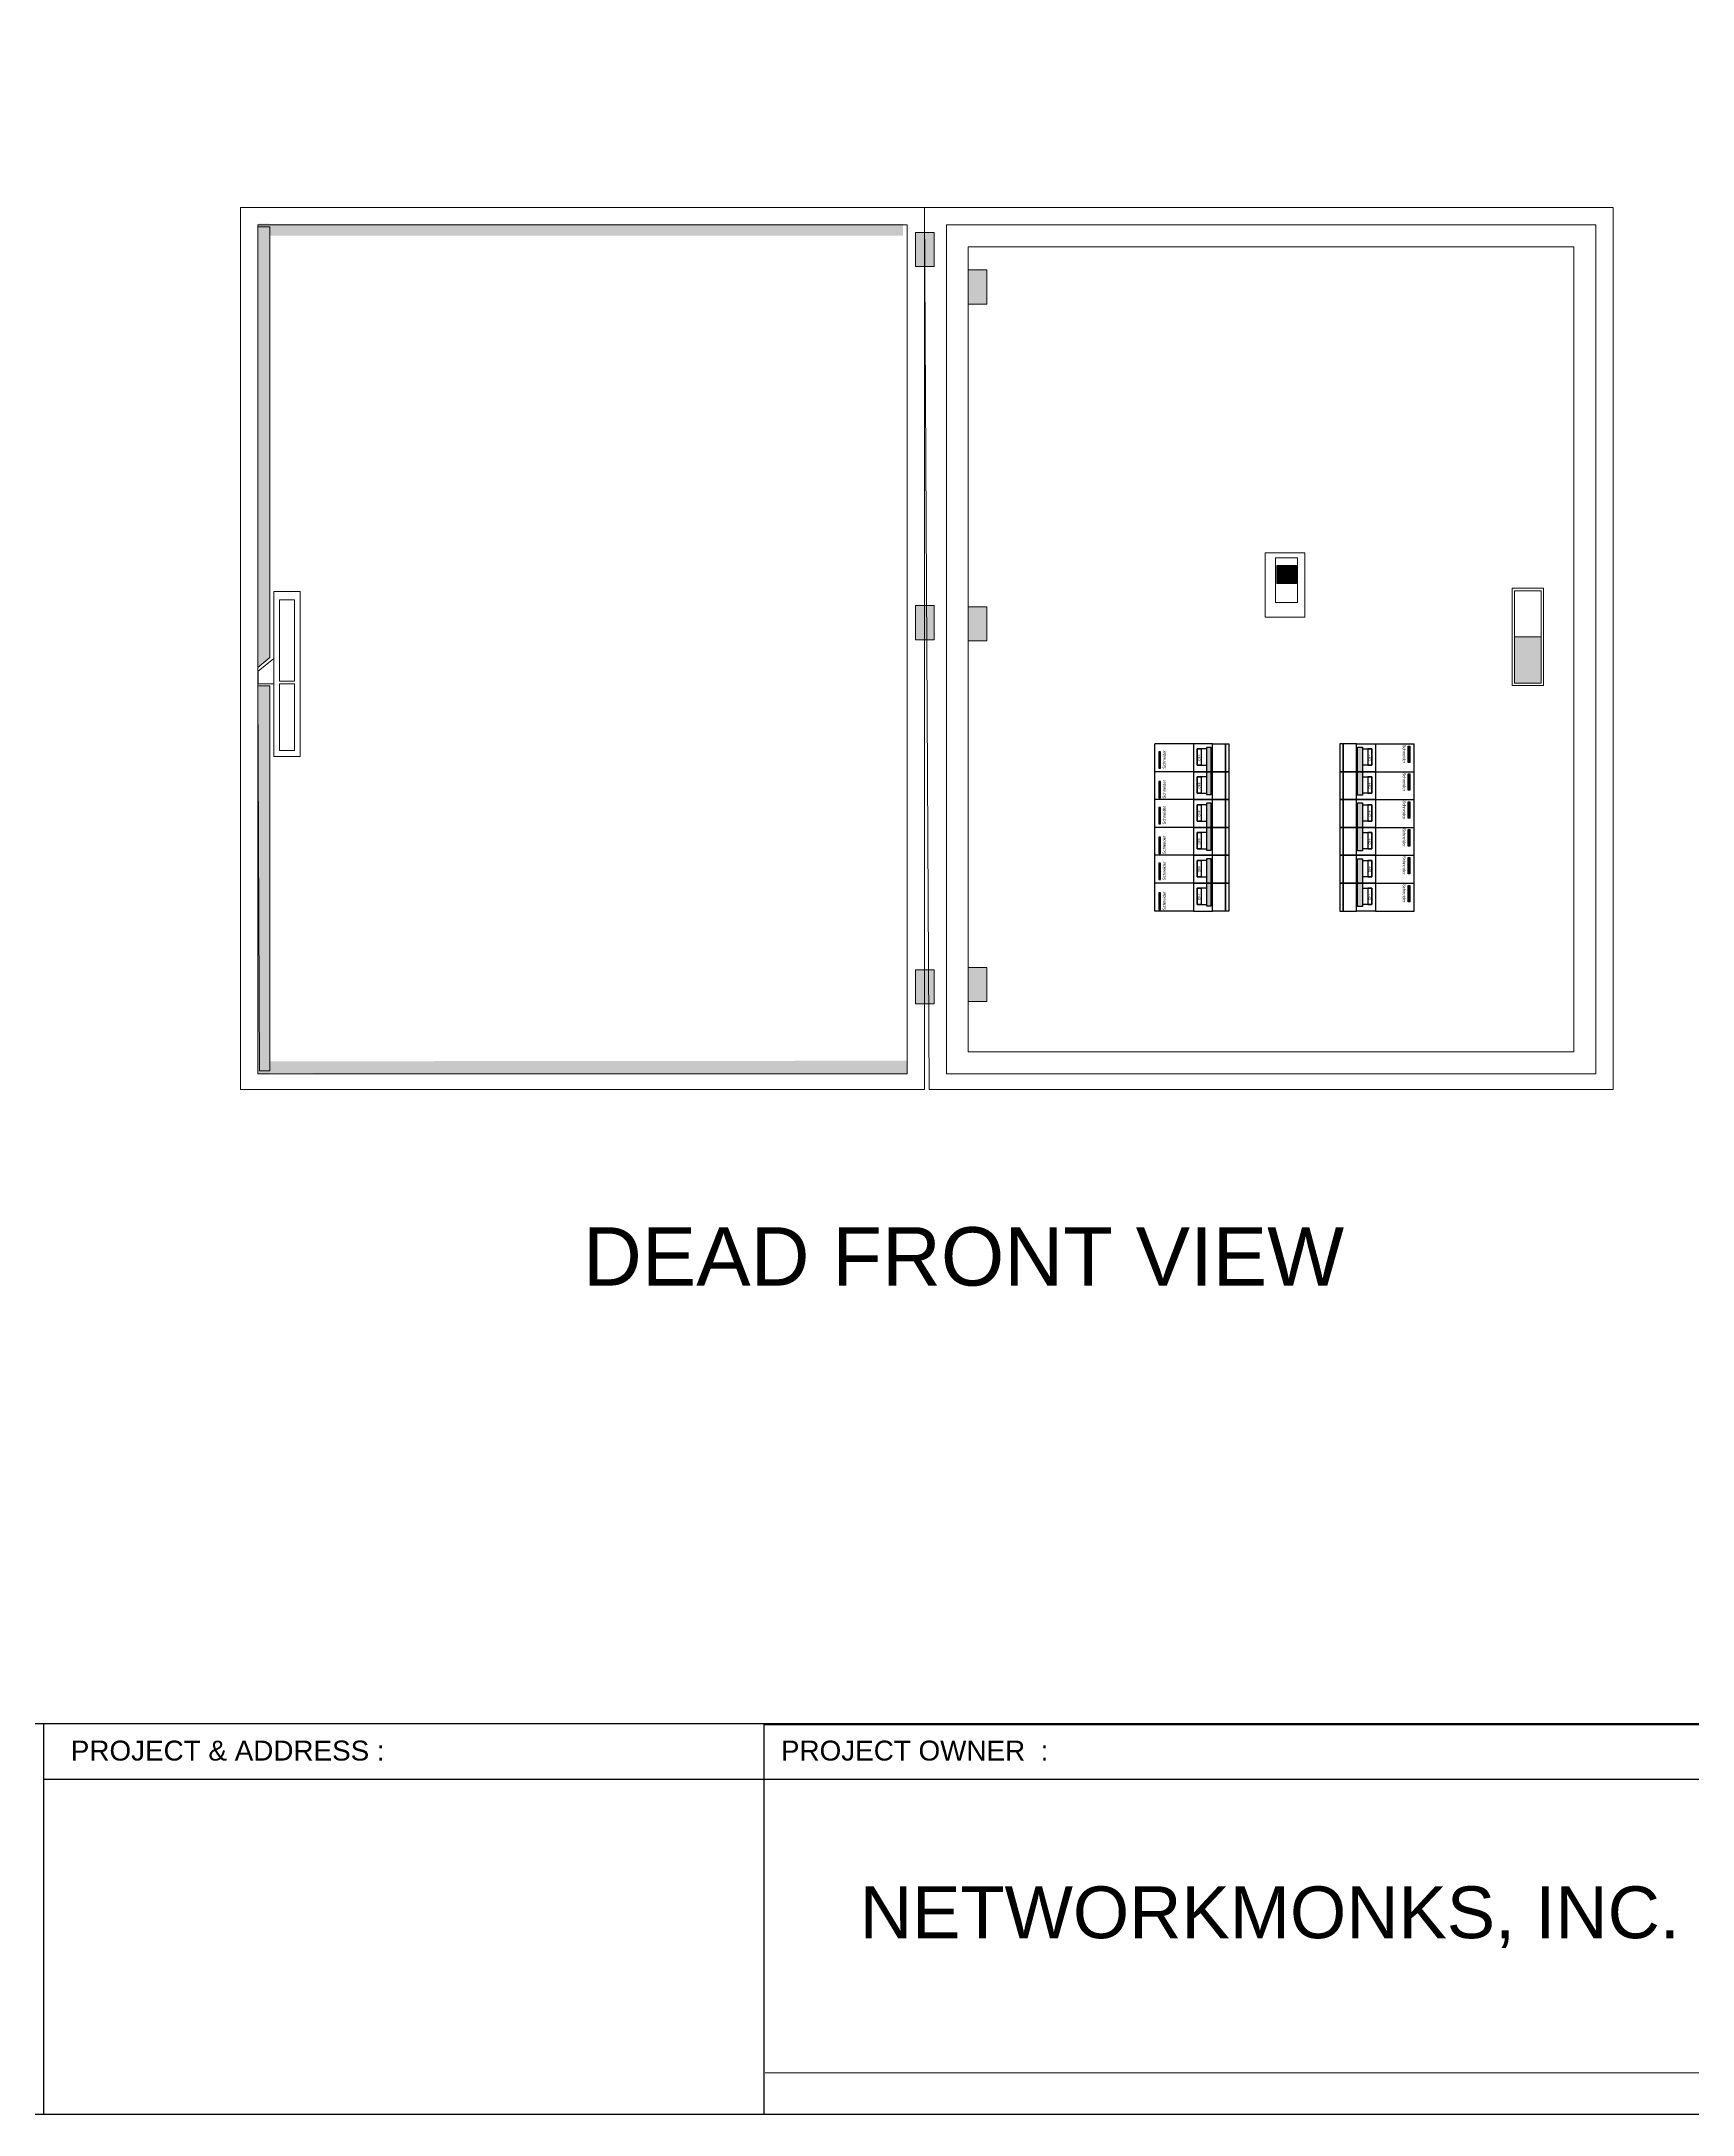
# Model space of a CAD drawing. Header units: inches. Extents: x 18739 to 22272, y 3658 to 7913.
# Drawn here: x 21796.1 to 21900.9, y 5481.3 to 5612.9 of the extents above; entities that cross this region are included whole.
import ezdxf

# ---------------------------------------------------------------- set-up
doc = ezdxf.new("R2010")
doc.units = ezdxf.units.IN
doc.header["$MEASUREMENT"] = 0
doc.layers.add('125-250AT', color=7, linetype='Continuous', lineweight=13)
doc.layers.add('ENCLOSRURE', color=7, linetype='Continuous', lineweight=20)
doc.layers.add('20-80AT', color=85, linetype='Continuous')
doc.styles.get("Standard").update_dxf_attribs({"font": 'arial.ttf'})
doc.styles.add('style2', font='swissk.ttf')

msp = doc.modelspace()

# ---------------------------------------------------------------- hatches: boundary and pattern name
h = msp.add_hatch(color=3)
h.dxf.hatch_style = 1
h.paths.add_polyline_path([(21882.95912, 5568.16629), (21882.85771, 5568.16629), (21882.85771, 5567.12719), (21882.95912, 5567.12719)])
h = msp.add_hatch(color=3)
h.dxf.hatch_style = 1
h.paths.add_polyline_path([(21867.0327, 5566.77058), (21867.13411, 5566.77058), (21867.13411, 5567.80967), (21867.0327, 5567.80967)])
h = msp.add_hatch(color=3)
h.dxf.hatch_style = 1
h.paths.add_polyline_path([(21870.35772, 5568.08294), (21870.05613, 5568.08294), (21870.05613, 5565.09321), (21870.35772, 5565.09321)])
h = msp.add_hatch(color=3)
h.dxf.hatch_style = 1
h.paths.add_polyline_path([(21879.64752, 5568.09234), (21879.94911, 5568.09234), (21879.94911, 5565.05626), (21879.64752, 5565.05626)])
h = msp.add_hatch(color=3)
h.dxf.hatch_style = 1
h.paths.add_polyline_path([(21867.0327, 5564.87581), (21867.13411, 5564.87581), (21867.13411, 5565.91491), (21867.0327, 5565.91491)])
h = msp.add_hatch(color=3)
h.dxf.hatch_style = 1
h.paths.add_polyline_path([(21882.95913, 5566.39788), (21882.85772, 5566.39788), (21882.85772, 5565.35878), (21882.95913, 5565.35878)])
h = msp.add_hatch(color=3)
h.dxf.hatch_style = 1
h.paths.add_polyline_path([(21867.03269, 5563.23377), (21867.1341, 5563.23377), (21867.1341, 5564.27286), (21867.03269, 5564.27286)])
h = msp.add_hatch(color=3)
h.dxf.hatch_style = 1
h.paths.add_polyline_path([(21870.35771, 5564.54613), (21870.05612, 5564.54613), (21870.05612, 5561.5564), (21870.35771, 5561.5564)])
h = msp.add_hatch(color=3)
h.dxf.hatch_style = 1
h.paths.add_polyline_path([(21879.64751, 5564.55553), (21879.9491, 5564.55553), (21879.9491, 5561.51946), (21879.64751, 5561.51946)])
h = msp.add_hatch(color=3)
h.dxf.hatch_style = 1
h.paths.add_polyline_path([(21882.95911, 5564.62948), (21882.85769, 5564.62948), (21882.85769, 5563.59039), (21882.95911, 5563.59039)])
h = msp.add_hatch(color=3)
h.dxf.hatch_style = 1
h.paths.add_polyline_path([(21867.03269, 5561.33901), (21867.1341, 5561.33901), (21867.1341, 5562.3781), (21867.03269, 5562.3781)])
h = msp.add_hatch(color=3)
h.dxf.hatch_style = 1
h.paths.add_polyline_path([(21882.95912, 5562.86107), (21882.85771, 5562.86107), (21882.85771, 5561.82197), (21882.95912, 5561.82197)])
h = msp.add_hatch(color=3)
h.dxf.hatch_style = 1
h.paths.add_polyline_path([(21867.03268, 5559.69696), (21867.13409, 5559.69696), (21867.13409, 5560.73605), (21867.03268, 5560.73605)])
h = msp.add_hatch(color=3)
h.dxf.hatch_style = 1
h.paths.add_polyline_path([(21870.3577, 5561.00932), (21870.05611, 5561.00932), (21870.05611, 5558.01959), (21870.3577, 5558.01959)])
h = msp.add_hatch(color=3)
h.dxf.hatch_style = 1
h.paths.add_polyline_path([(21879.6475, 5561.01872), (21879.94909, 5561.01872), (21879.94909, 5557.98265), (21879.6475, 5557.98265)])
h = msp.add_hatch(color=3)
h.dxf.hatch_style = 1
h.paths.add_polyline_path([(21882.95909, 5561.09267), (21882.85768, 5561.09267), (21882.85768, 5560.05358), (21882.95909, 5560.05358)])
h = msp.add_hatch(color=3)
h.dxf.hatch_style = 1
h.paths.add_polyline_path([(21882.95911, 5559.32426), (21882.85769, 5559.32426), (21882.85769, 5558.28516), (21882.95911, 5558.28516)])
h = msp.add_hatch(color=3)
h.dxf.hatch_style = 1
h.paths.add_polyline_path([(21867.03268, 5557.8022), (21867.13409, 5557.8022), (21867.13409, 5558.84129), (21867.03268, 5558.84129)])
at = {"layer": 'ENCLOSRURE'}
h = msp.add_hatch(color=8, dxfattribs=at)
h.dxf.hatch_style = 1
h.paths.add_polyline_path([(21810.58186, 5573.77679), (21810.58186, 5601.32543), (21809.83139, 5601.32543), (21809.83139, 5573.14324)])
h = msp.add_hatch(color=8, dxfattribs=at)
h.dxf.hatch_style = 1
h.paths.add_polyline_path([(21810.52251, 5600.55041), (21850.79198, 5600.55041), (21850.79198, 5601.30088), (21809.88896, 5601.30088)])
h = msp.add_hatch(color=0, dxfattribs=at)
h.dxf.hatch_style = 1
h.paths.add_polyline_path([(21852.7556, 5600.76762), (21851.58866, 5600.76762), (21851.58866, 5598.60187), (21852.7556, 5598.60187)])
h = msp.add_hatch(color=0, dxfattribs=at)
h.dxf.hatch_style = 1
h.paths.add_polyline_path([(21856.10127, 5598.38704), (21854.93433, 5598.38704), (21854.93433, 5596.2213), (21856.10127, 5596.2213)])
h = msp.add_hatch(color=6, dxfattribs=at)
h.dxf.hatch_style = 1
h.paths.add_polyline_path([(21875.76679, 5579.63176), (21874.51726, 5579.63176), (21874.51726, 5578.48947), (21875.76679, 5578.48947)])
h = msp.add_hatch(color=0, dxfattribs=at)
h.dxf.hatch_style = 1
h.paths.add_polyline_path([(21852.7556, 5577.08092), (21851.58866, 5577.08092), (21851.58866, 5574.91517), (21852.7556, 5574.91517)])
h = msp.add_hatch(color=0, dxfattribs=at)
h.dxf.hatch_style = 1
h.paths.add_polyline_path([(21856.10127, 5577.0008), (21854.93433, 5577.0008), (21854.93433, 5574.83506), (21856.10127, 5574.83506)])
h = msp.add_hatch(color=1, dxfattribs=at)
h.dxf.hatch_style = 1
h.paths.add_polyline_path([(21889.60955, 5572.16116), (21891.30611, 5572.16116), (21891.30611, 5575.09432), (21889.60955, 5575.09432)])
h = msp.add_hatch(color=8, dxfattribs=at)
h.dxf.hatch_style = 1
h.paths.add_polyline_path([(21810.59329, 5547.33561), (21810.58186, 5571.9965), (21809.83139, 5571.9965), (21809.84282, 5547.33565)])
h = msp.add_hatch(color=0, dxfattribs=at)
h.dxf.hatch_style = 1
h.paths.add_polyline_path([(21852.7556, 5553.9681), (21851.58866, 5553.9681), (21851.58866, 5551.80235), (21852.7556, 5551.80235)])
h = msp.add_hatch(color=0, dxfattribs=at)
h.dxf.hatch_style = 1
h.paths.add_polyline_path([(21856.10127, 5554.11378), (21854.93433, 5554.11378), (21854.93433, 5551.94803), (21856.10127, 5551.94803)])
h = msp.add_hatch(color=8, dxfattribs=at)
h.dxf.hatch_style = 1
h.paths.add_polyline_path([(21810.62931, 5547.40686), (21851.05474, 5547.39346), (21851.04584, 5548.19538), (21809.99576, 5548.15733)])

# ---------------------------------------------------------------- linework, layer by layer
at = {"color": 0}
for p, q in [((21869.22773, 5568.30847), (21866.76575, 5568.30841)), ((21880.7775, 5568.30842), (21883.23948, 5568.30842)), ((21869.22772, 5564.77166), (21866.76574, 5564.7716)), ((21880.77748, 5564.77161), (21883.23947, 5564.77161)), ((21869.22771, 5561.23485), (21866.76573, 5561.23479)), ((21880.77747, 5561.2348), (21883.23945, 5561.2348)), ((21869.22773, 5557.69804), (21866.76575, 5557.69798)), ((21880.7775, 5557.69799), (21883.23948, 5557.69799))]:
    msp.add_line(p, q, dxfattribs=at)
for p, q in [((21727.43864, 5506.13616, 0.00935), (21975.28624, 5506.13616, 0.00935)), ((21796.22652, 5506.13616, 0.00779), (21796.22652, 5481.3132, -0.07594)), ((21994.54855, 5502.58651, 0.01028), (21796.22652, 5502.58649, -0.00122))]:
    msp.add_line(p, q)
at = {"elevation": 0.01028}
for points in [[(21727.43864, 5481.3132), (21727.43864, 5689.11829), (21994.65049, 5689.11829), (21994.65049, 5481.3132)], [(21908.56778, 5481.3132), (21841.97459, 5481.3132), (21841.97459, 5506.07709), (21908.56778, 5506.07709)]]:
    msp.add_lwpolyline(points, close=True, dxfattribs=at)
at = {"color": 3}
for points in [[(21882.95912, 5568.16629), (21882.95912, 5567.12719), (21882.85771, 5567.12719), (21882.85771, 5568.16629)], [(21867.0327, 5567.80967), (21867.0327, 5566.77058), (21867.13411, 5566.77058), (21867.13411, 5567.80967)], [(21870.35772, 5565.09321), (21870.35772, 5568.08294), (21870.05613, 5568.08294), (21870.05613, 5565.09321)], [(21879.64752, 5565.05626), (21879.64752, 5568.09234), (21879.94911, 5568.09234), (21879.94911, 5565.05626)], [(21867.0327, 5565.91491), (21867.0327, 5564.87581), (21867.13411, 5564.87581), (21867.13411, 5565.91491)], [(21882.95913, 5566.39788), (21882.95913, 5565.35878), (21882.85772, 5565.35878), (21882.85772, 5566.39788)], [(21867.03269, 5564.27286), (21867.03269, 5563.23377), (21867.1341, 5563.23377), (21867.1341, 5564.27286)], [(21870.35771, 5561.5564), (21870.35771, 5564.54613), (21870.05612, 5564.54613), (21870.05612, 5561.5564)], [(21879.64751, 5561.51946), (21879.64751, 5564.55553), (21879.9491, 5564.55553), (21879.9491, 5561.51946)], [(21882.95911, 5564.62948), (21882.95911, 5563.59039), (21882.85769, 5563.59039), (21882.85769, 5564.62948)], [(21867.03269, 5562.3781), (21867.03269, 5561.33901), (21867.1341, 5561.33901), (21867.1341, 5562.3781)], [(21882.95912, 5562.86107), (21882.95912, 5561.82197), (21882.85771, 5561.82197), (21882.85771, 5562.86107)], [(21867.03268, 5560.73605), (21867.03268, 5559.69696), (21867.13409, 5559.69696), (21867.13409, 5560.73605)], [(21870.3577, 5558.01959), (21870.3577, 5561.00932), (21870.05611, 5561.00932), (21870.05611, 5558.01959)], [(21879.6475, 5557.98265), (21879.6475, 5561.01872), (21879.94909, 5561.01872), (21879.94909, 5557.98265)], [(21882.95909, 5561.09267), (21882.95909, 5560.05358), (21882.85768, 5560.05358), (21882.85768, 5561.09267)], [(21882.95911, 5559.32426), (21882.95911, 5558.28516), (21882.85769, 5558.28516), (21882.85769, 5559.32426)], [(21867.03268, 5558.84129), (21867.03268, 5557.8022), (21867.13409, 5557.8022), (21867.13409, 5558.84129)]]:
    msp.add_lwpolyline(points, close=True, dxfattribs=at)
at = {"layer": '125-250AT'}
for points in [[(21873.78202, 5580.439), (21876.2945, 5580.439), (21876.2945, 5576.35194), (21873.78202, 5576.35194)], [(21874.44207, 5580.11005), (21875.83144, 5580.11005), (21875.83144, 5577.27501), (21874.44207, 5577.27501)], [(21874.51726, 5579.63176), (21875.76679, 5579.63176), (21875.76679, 5578.48947), (21874.51726, 5578.48947)]]:
    msp.add_lwpolyline(points, close=True, dxfattribs=at)
at = {"layer": '20-80AT', "color": 0}
for p, q in [((21869.22773, 5566.54006), (21866.76575, 5566.54001)), ((21880.7775, 5566.54006), (21883.23949, 5566.54001)), ((21869.22773, 5564.77169), (21866.76575, 5564.77164)), ((21880.7775, 5564.77169), (21883.23949, 5564.77164)), ((21869.22772, 5563.00325), (21866.76573, 5563.0032)), ((21880.77749, 5563.00325), (21883.23948, 5563.0032)), ((21869.22772, 5561.23488), (21866.76573, 5561.23483)), ((21880.77749, 5561.23488), (21883.23948, 5561.23483)), ((21869.22771, 5559.46644), (21866.76572, 5559.46639)), ((21880.77748, 5559.46644), (21883.23947, 5559.46639)), ((21869.22771, 5557.69808), (21866.76572, 5557.69802)), ((21880.77748, 5557.69808), (21883.23947, 5557.69802))]:
    msp.add_line(p, q, dxfattribs=at)
for points in [[(21869.22773, 5568.30841), (21869.22773, 5566.54004), (21866.76575, 5566.54004), (21866.76575, 5568.30841)], [(21880.7775, 5568.30842), (21880.7775, 5566.54005), (21883.23948, 5566.54005), (21883.23948, 5568.30842)], [(21870.05612, 5567.98153), (21869.46352, 5567.98153), (21869.46352, 5566.94701), (21870.05612, 5566.94701)], [(21870.35771, 5566.94701), (21870.43145, 5566.94701), (21870.43145, 5567.98153), (21870.35771, 5567.98153)], [(21879.64752, 5566.94702), (21879.57378, 5566.94702), (21879.57378, 5567.98154), (21879.64752, 5567.98154)], [(21879.94911, 5567.98154), (21880.54171, 5567.98154), (21880.54171, 5566.94702), (21879.94911, 5566.94702)], [(21869.22773, 5566.54001), (21869.22773, 5564.77164), (21866.76575, 5564.77164), (21866.76575, 5566.54001)], [(21870.05612, 5566.21313), (21869.46352, 5566.21313), (21869.46352, 5565.1786), (21870.05612, 5565.1786)], [(21870.3577, 5565.1786), (21870.43145, 5565.1786), (21870.43145, 5566.21313), (21870.35771, 5566.21313)], [(21880.7775, 5566.54005), (21879.57369, 5566.54007)], [(21879.57369, 5566.54006), (21879.64753, 5566.54006)], [(21879.64753, 5565.1786), (21879.57379, 5565.1786), (21879.57379, 5566.21313), (21879.64753, 5566.21313)], [(21879.94912, 5566.54005), (21880.7775, 5566.54004)], [(21879.94912, 5566.21313), (21880.54172, 5566.21313), (21880.54172, 5565.1786), (21879.94912, 5565.1786)], [(21880.77751, 5566.54001), (21880.77751, 5564.77164), (21883.23949, 5564.77164), (21883.23949, 5566.54001)], [(21869.22772, 5564.7716), (21869.22772, 5563.00323), (21866.76574, 5563.00323), (21866.76574, 5564.7716)], [(21870.05611, 5564.44472), (21869.46351, 5564.44472), (21869.46351, 5563.4102), (21870.05611, 5563.4102)], [(21870.3577, 5563.4102), (21870.43144, 5563.4102), (21870.43144, 5564.44472), (21870.3577, 5564.44472)], [(21879.64751, 5563.41021), (21879.57376, 5563.41021), (21879.57376, 5564.44473), (21879.64751, 5564.44473)], [(21879.94909, 5564.44473), (21880.54169, 5564.44473), (21880.54169, 5563.41021), (21879.94909, 5563.41021)], [(21880.77748, 5564.77161), (21880.77748, 5563.00324), (21883.23947, 5563.00324), (21883.23947, 5564.77161)], [(21869.22772, 5563.0032), (21869.22772, 5561.23483), (21866.76573, 5561.23483), (21866.76573, 5563.0032)], [(21880.77749, 5563.00325), (21879.57368, 5563.00326)], [(21879.57368, 5563.00325), (21879.64751, 5563.00325)], [(21879.9491, 5563.00324), (21880.77749, 5563.00323)], [(21880.7775, 5563.0032), (21880.7775, 5561.23483), (21883.23948, 5561.23483), (21883.23948, 5563.0032)], [(21870.0561, 5562.67632), (21869.46351, 5562.67632), (21869.46351, 5561.6418), (21870.0561, 5561.6418)], [(21870.35769, 5561.6418), (21870.43144, 5561.6418), (21870.43144, 5562.67632), (21870.35769, 5562.67632)], [(21879.64752, 5561.6418), (21879.57378, 5561.6418), (21879.57378, 5562.67632), (21879.64752, 5562.67632)], [(21879.94911, 5562.67632), (21880.54171, 5562.67632), (21880.54171, 5561.6418), (21879.94911, 5561.6418)], [(21869.22771, 5561.23479), (21869.22771, 5559.46642), (21866.76573, 5559.46642), (21866.76573, 5561.23479)], [(21870.0561, 5560.90792), (21869.4635, 5560.90792), (21869.4635, 5559.87339), (21870.0561, 5559.87339)], [(21870.35768, 5559.87339), (21870.43143, 5559.87339), (21870.43143, 5560.90792), (21870.35769, 5560.90792)], [(21879.6475, 5559.8734), (21879.57375, 5559.8734), (21879.57375, 5560.90792), (21879.64749, 5560.90792)], [(21879.94908, 5560.90792), (21880.54168, 5560.90792), (21880.54168, 5559.8734), (21879.94908, 5559.8734)], [(21880.77747, 5561.2348), (21880.77747, 5559.46643), (21883.23945, 5559.46643), (21883.23945, 5561.2348)], [(21869.2277, 5559.46639), (21869.2277, 5557.69802), (21866.76572, 5557.69802), (21866.76572, 5559.46639)], [(21870.05609, 5559.13951), (21869.46349, 5559.13951), (21869.46349, 5558.10499), (21870.05609, 5558.10499)], [(21870.35768, 5558.10499), (21870.43142, 5558.10499), (21870.43142, 5559.13951), (21870.35768, 5559.13951)], [(21880.77748, 5559.46644), (21879.57367, 5559.46645)], [(21879.57367, 5559.46644), (21879.6475, 5559.46644)], [(21879.64751, 5558.10499), (21879.57376, 5558.10499), (21879.57376, 5559.13951), (21879.64751, 5559.13951)], [(21879.94909, 5559.46644), (21880.77748, 5559.46642)], [(21879.94909, 5559.13951), (21880.54169, 5559.13951), (21880.54169, 5558.10499), (21879.94909, 5558.10499)], [(21880.77748, 5559.46639), (21880.77748, 5557.69802), (21883.23947, 5557.69802), (21883.23947, 5559.46639)]]:
    msp.add_lwpolyline(points, dxfattribs=at)
for points in [[(21870.43146, 5566.54006), (21870.43146, 5568.30847), (21869.22774, 5568.30847), (21869.22773, 5566.54006)], [(21870.43155, 5568.30848), (21871.26371, 5568.30848), (21871.26371, 5566.54007), (21870.43155, 5566.54007)], [(21871.26371, 5568.30848), (21871.48149, 5568.30848), (21871.48149, 5566.54009), (21871.26371, 5566.54009)], [(21878.74152, 5568.30849), (21878.52374, 5568.30849), (21878.52374, 5566.54009), (21878.74152, 5566.54009)], [(21879.57368, 5568.30849), (21878.74152, 5568.30849), (21878.74152, 5566.54008), (21879.57368, 5566.54008)], [(21879.57377, 5566.54007), (21879.57377, 5568.30847), (21880.77749, 5568.30847), (21880.7775, 5566.54007)], [(21869.46352, 5566.94701), (21869.46352, 5567.98153), (21869.7117, 5567.98153), (21869.7117, 5566.94701)], [(21880.54171, 5566.94702), (21880.54171, 5567.98154), (21880.29353, 5567.98154), (21880.29353, 5566.94702)], [(21870.43145, 5564.77166), (21870.43146, 5566.54006), (21869.22773, 5566.54006), (21869.22773, 5564.77166)], [(21869.46352, 5565.1786), (21869.46352, 5566.21313), (21869.7117, 5566.21313), (21869.7117, 5565.1786)], [(21870.43154, 5566.54008), (21871.2637, 5566.54008), (21871.2637, 5564.77167), (21870.43154, 5564.77167)], [(21871.2637, 5566.54008), (21871.48149, 5566.54008), (21871.48149, 5564.77168), (21871.2637, 5564.77168)], [(21878.74154, 5566.54008), (21878.52375, 5566.54008), (21878.52375, 5564.77168), (21878.74154, 5564.77168)], [(21879.57369, 5566.54008), (21878.74154, 5566.54008), (21878.74154, 5564.77167), (21879.57369, 5564.77167)], [(21879.57379, 5564.77166), (21879.57378, 5566.54006), (21880.7775, 5566.54006), (21880.77751, 5564.77166)], [(21880.54172, 5565.1786), (21880.54172, 5566.21313), (21880.29354, 5566.21313), (21880.29354, 5565.1786)], [(21870.43144, 5563.00325), (21870.43145, 5564.77166), (21869.22773, 5564.77166), (21869.22772, 5563.00325)], [(21869.46351, 5563.4102), (21869.46351, 5564.44472), (21869.71169, 5564.44472), (21869.71169, 5563.4102)], [(21870.43154, 5564.77167), (21871.26369, 5564.77167), (21871.26369, 5563.00326), (21870.43154, 5563.00326)], [(21871.26369, 5564.77167), (21871.48148, 5564.77167), (21871.48148, 5563.00328), (21871.26369, 5563.00328)], [(21878.74151, 5564.77168), (21878.52372, 5564.77168), (21878.52372, 5563.00328), (21878.74151, 5563.00328)], [(21879.57367, 5564.77168), (21878.74151, 5564.77168), (21878.74151, 5563.00327), (21879.57367, 5563.00327)], [(21879.57376, 5563.00326), (21879.57376, 5564.77167), (21880.77748, 5564.77167), (21880.77748, 5563.00326)], [(21880.54169, 5563.41021), (21880.54169, 5564.44473), (21880.29352, 5564.44473), (21880.29352, 5563.41021)], [(21870.43144, 5561.23485), (21870.43144, 5563.00325), (21869.22772, 5563.00325), (21869.22772, 5561.23485)], [(21870.43153, 5563.00327), (21871.26369, 5563.00327), (21871.26369, 5561.23486), (21870.43153, 5561.23486)], [(21871.26369, 5563.00327), (21871.48148, 5563.00327), (21871.48148, 5561.23487), (21871.26369, 5561.23487)], [(21878.74152, 5563.00327), (21878.52374, 5563.00327), (21878.52374, 5561.23487), (21878.74152, 5561.23487)], [(21879.57368, 5563.00327), (21878.74152, 5563.00327), (21878.74152, 5561.23486), (21879.57368, 5561.23486)], [(21879.57377, 5561.23485), (21879.57377, 5563.00325), (21880.77749, 5563.00325), (21880.7775, 5561.23485)], [(21869.46351, 5561.6418), (21869.46351, 5562.67632), (21869.71168, 5562.67632), (21869.71168, 5561.6418)], [(21880.54171, 5561.6418), (21880.54171, 5562.67632), (21880.29353, 5562.67632), (21880.29353, 5561.6418)], [(21870.43143, 5559.46644), (21870.43144, 5561.23485), (21869.22772, 5561.23485), (21869.22771, 5559.46644)], [(21869.4635, 5559.87339), (21869.4635, 5560.90792), (21869.71168, 5560.90792), (21869.71168, 5559.87339)], [(21870.43152, 5561.23486), (21871.26368, 5561.23486), (21871.26368, 5559.46645), (21870.43152, 5559.46645)], [(21871.26368, 5561.23486), (21871.48147, 5561.23486), (21871.48147, 5559.46647), (21871.26368, 5559.46647)], [(21878.7415, 5561.23487), (21878.52371, 5561.23487), (21878.52371, 5559.46647), (21878.7415, 5559.46647)], [(21879.57366, 5561.23487), (21878.7415, 5561.23487), (21878.7415, 5559.46646), (21879.57366, 5559.46646)], [(21879.57375, 5559.46645), (21879.57374, 5561.23486), (21880.77746, 5561.23486), (21880.77747, 5559.46645)], [(21880.54168, 5559.8734), (21880.54168, 5560.90792), (21880.2935, 5560.90792), (21880.2935, 5559.8734)], [(21870.43142, 5557.69804), (21870.43143, 5559.46644), (21869.22771, 5559.46644), (21869.2277, 5557.69804)], [(21869.46349, 5558.10499), (21869.46349, 5559.13951), (21869.71167, 5559.13951), (21869.71167, 5558.10499)], [(21870.43152, 5559.46646), (21871.26367, 5559.46646), (21871.26367, 5557.69805), (21870.43152, 5557.69805)], [(21871.26367, 5559.46646), (21871.48146, 5559.46646), (21871.48146, 5557.69806), (21871.26367, 5557.69806)], [(21878.74151, 5559.46646), (21878.52372, 5559.46646), (21878.52372, 5557.69806), (21878.74151, 5557.69806)], [(21879.57367, 5559.46646), (21878.74151, 5559.46646), (21878.74151, 5557.69805), (21879.57367, 5557.69805)], [(21879.57376, 5557.69804), (21879.57376, 5559.46644), (21880.77748, 5559.46644), (21880.77748, 5557.69804)], [(21880.54169, 5558.10499), (21880.54169, 5559.13951), (21880.29352, 5559.13951), (21880.29352, 5558.10499)]]:
    msp.add_lwpolyline(points, close=True, dxfattribs=at)
at = {"layer": 'ENCLOSRURE', "color": 0}
msp.add_line((21842.03877, 5483.95564, 0.01028), (21908.56497, 5483.95564, -0.16217), dxfattribs=at)
at = {"layer": 'ENCLOSRURE'}
for points in [[(21808.72053, 5602.33962), (21852.15093, 5602.33962), (21852.15093, 5546.36977), (21808.72053, 5546.36977)], [(21852.15093, 5602.33962), (21895.86999, 5602.33962), (21895.86999, 5546.36977), (21852.43959, 5546.36977)], [(21809.82053, 5601.23962), (21851.05093, 5601.23962), (21851.05093, 5547.37085), (21809.82053, 5547.37085)], [(21853.53959, 5601.23962), (21894.76999, 5601.23962), (21894.76999, 5547.37085), (21853.53959, 5547.37085)], [(21854.92983, 5599.84938), (21893.37975, 5599.84938), (21893.37975, 5548.76109), (21854.92983, 5548.76109)]]:
    msp.add_lwpolyline(points, close=True, dxfattribs=at)
at = {"layer": 'ENCLOSRURE', "color": 8}
for points in [[(21809.83139, 5573.14324), (21809.83139, 5601.12551), (21810.58186, 5601.12551), (21810.58186, 5573.77679)], [(21810.84277, 5577.97476), (21812.51298, 5577.97476), (21812.51298, 5567.49997), (21810.84277, 5567.49997)], [(21811.20127, 5577.45204), (21812.16118, 5577.45204), (21812.16118, 5572.27972), (21811.20127, 5572.27972)], [(21810.83683, 5573.73329), (21809.8596, 5572.91957), (21809.8596, 5572.10584), (21810.83683, 5572.10584)], [(21811.20127, 5572.1065), (21812.16118, 5572.1065), (21812.16118, 5567.88344), (21811.20127, 5567.88344)], [(21809.93566, 5547.54733), (21809.83139, 5571.9965), (21810.58186, 5571.9965), (21810.58186, 5547.55431)]]:
    msp.add_lwpolyline(points, close=True, dxfattribs=at)
at = {"layer": 'ENCLOSRURE', "color": 0}
for points in [[(21851.58866, 5600.76762), (21852.7556, 5600.76762), (21852.7556, 5598.60187), (21851.58866, 5598.60187)], [(21854.93433, 5598.38704), (21856.10127, 5598.38704), (21856.10127, 5596.2213), (21854.93433, 5596.2213)], [(21851.58866, 5577.08092), (21852.7556, 5577.08092), (21852.7556, 5574.91517), (21851.58866, 5574.91517)], [(21854.93433, 5577.0008), (21856.10127, 5577.0008), (21856.10127, 5574.83506), (21854.93433, 5574.83506)], [(21851.58866, 5553.9681), (21852.7556, 5553.9681), (21852.7556, 5551.80235), (21851.58866, 5551.80235)], [(21854.93433, 5554.11378), (21856.10127, 5554.11378), (21856.10127, 5551.94803), (21854.93433, 5551.94803)]]:
    msp.add_lwpolyline(points, close=True, dxfattribs=at)
at = {"layer": 'ENCLOSRURE', "elevation": -2615.7722}
for points in [[(21889.45718, 5578.17987), (21891.45849, 5578.17987), (21891.45849, 5572.00878), (21889.45718, 5572.00878)], [(21889.60955, 5578.02749), (21891.30611, 5578.02749), (21891.30611, 5572.16116), (21889.60955, 5572.16116)], [(21889.60955, 5575.09432), (21891.30611, 5575.09432), (21891.30611, 5572.16116), (21889.60955, 5572.16116)]]:
    msp.add_lwpolyline(points, close=True, dxfattribs=at)

# ---------------------------------------------------------------- texts
for p in [(21869.66109, 5567.22854), (21880.48876, 5567.22855), (21869.66108, 5565.46014), (21880.48877, 5565.46014), (21869.66108, 5563.69173), (21880.48875, 5563.69174), (21869.66107, 5561.92333), (21880.48876, 5561.92333), (21869.66106, 5560.15492), (21880.48873, 5560.15493), (21869.66106, 5558.38652), (21880.48875, 5558.38652)]:
    msp.add_text('OFF', height=0.144518, rotation=90).set_placement(p)
at = {"char_height": 0.1886298}
for insert, attachment_point, rotation in [((21882.51471, 5568.25391), 7, 270), ((21867.27663, 5566.73279), 1, 90), ((21867.27663, 5564.83803), 1, 90), ((21882.51472, 5566.4855), 7, 270), ((21867.27662, 5563.19598), 1, 90), ((21882.51469, 5564.7171), 7, 270), ((21882.51471, 5562.94869), 7, 270), ((21867.27662, 5561.30122), 1, 90), ((21867.27661, 5559.65917), 1, 90), ((21882.51468, 5561.18029), 7, 270), ((21882.51469, 5559.41188), 7, 270), ((21867.27661, 5557.76441), 1, 90)]:
    msp.add_mtext_dynamic_manual_height_columns('{\\fBradley Hand ITC|b0|i0|c0|p66;Schneider}', width=35.0550439, gutter_width=1, heights=[0.83509], dxfattribs=dict(at, insert=insert, attachment_point=attachment_point, rotation=rotation))
at = {"insert": (21830.46771, 5537.63035), "char_height": 3.70656, "attachment_point": 1}
msp.add_mtext_dynamic_manual_height_columns('DEAD FRONT VIEW', width=54.121808, gutter_width=23.56707, heights=[0.83509], dxfattribs=at)
at = {"color": 0, "char_height": 1.2645397, "attachment_point": 1}
for s, width, insert in [('PROJECT & ADDRESS : ', 72.1841456, (21797.95743, 5505.04386, 0.01104)), ('PROJECT OWNER  :', 82.6736714, (21843.0396, 5505.04386, 0.01028))]:
    msp.add_mtext_dynamic_manual_height_columns(s, width=width, gutter_width=1, heights=[0.83509], dxfattribs=dict(at, insert=insert))
at = {"insert": (21848.05023, 5495.79202, 0.03209), "char_height": 3.2886705, "attachment_point": 1, "style": 'style2'}
msp.add_mtext_dynamic_manual_height_columns('NETWORKMONKS, INC. ', width=91.7572825, gutter_width=1, heights=[0.83509], dxfattribs=at)

doc.saveas('drawing.dxf')
